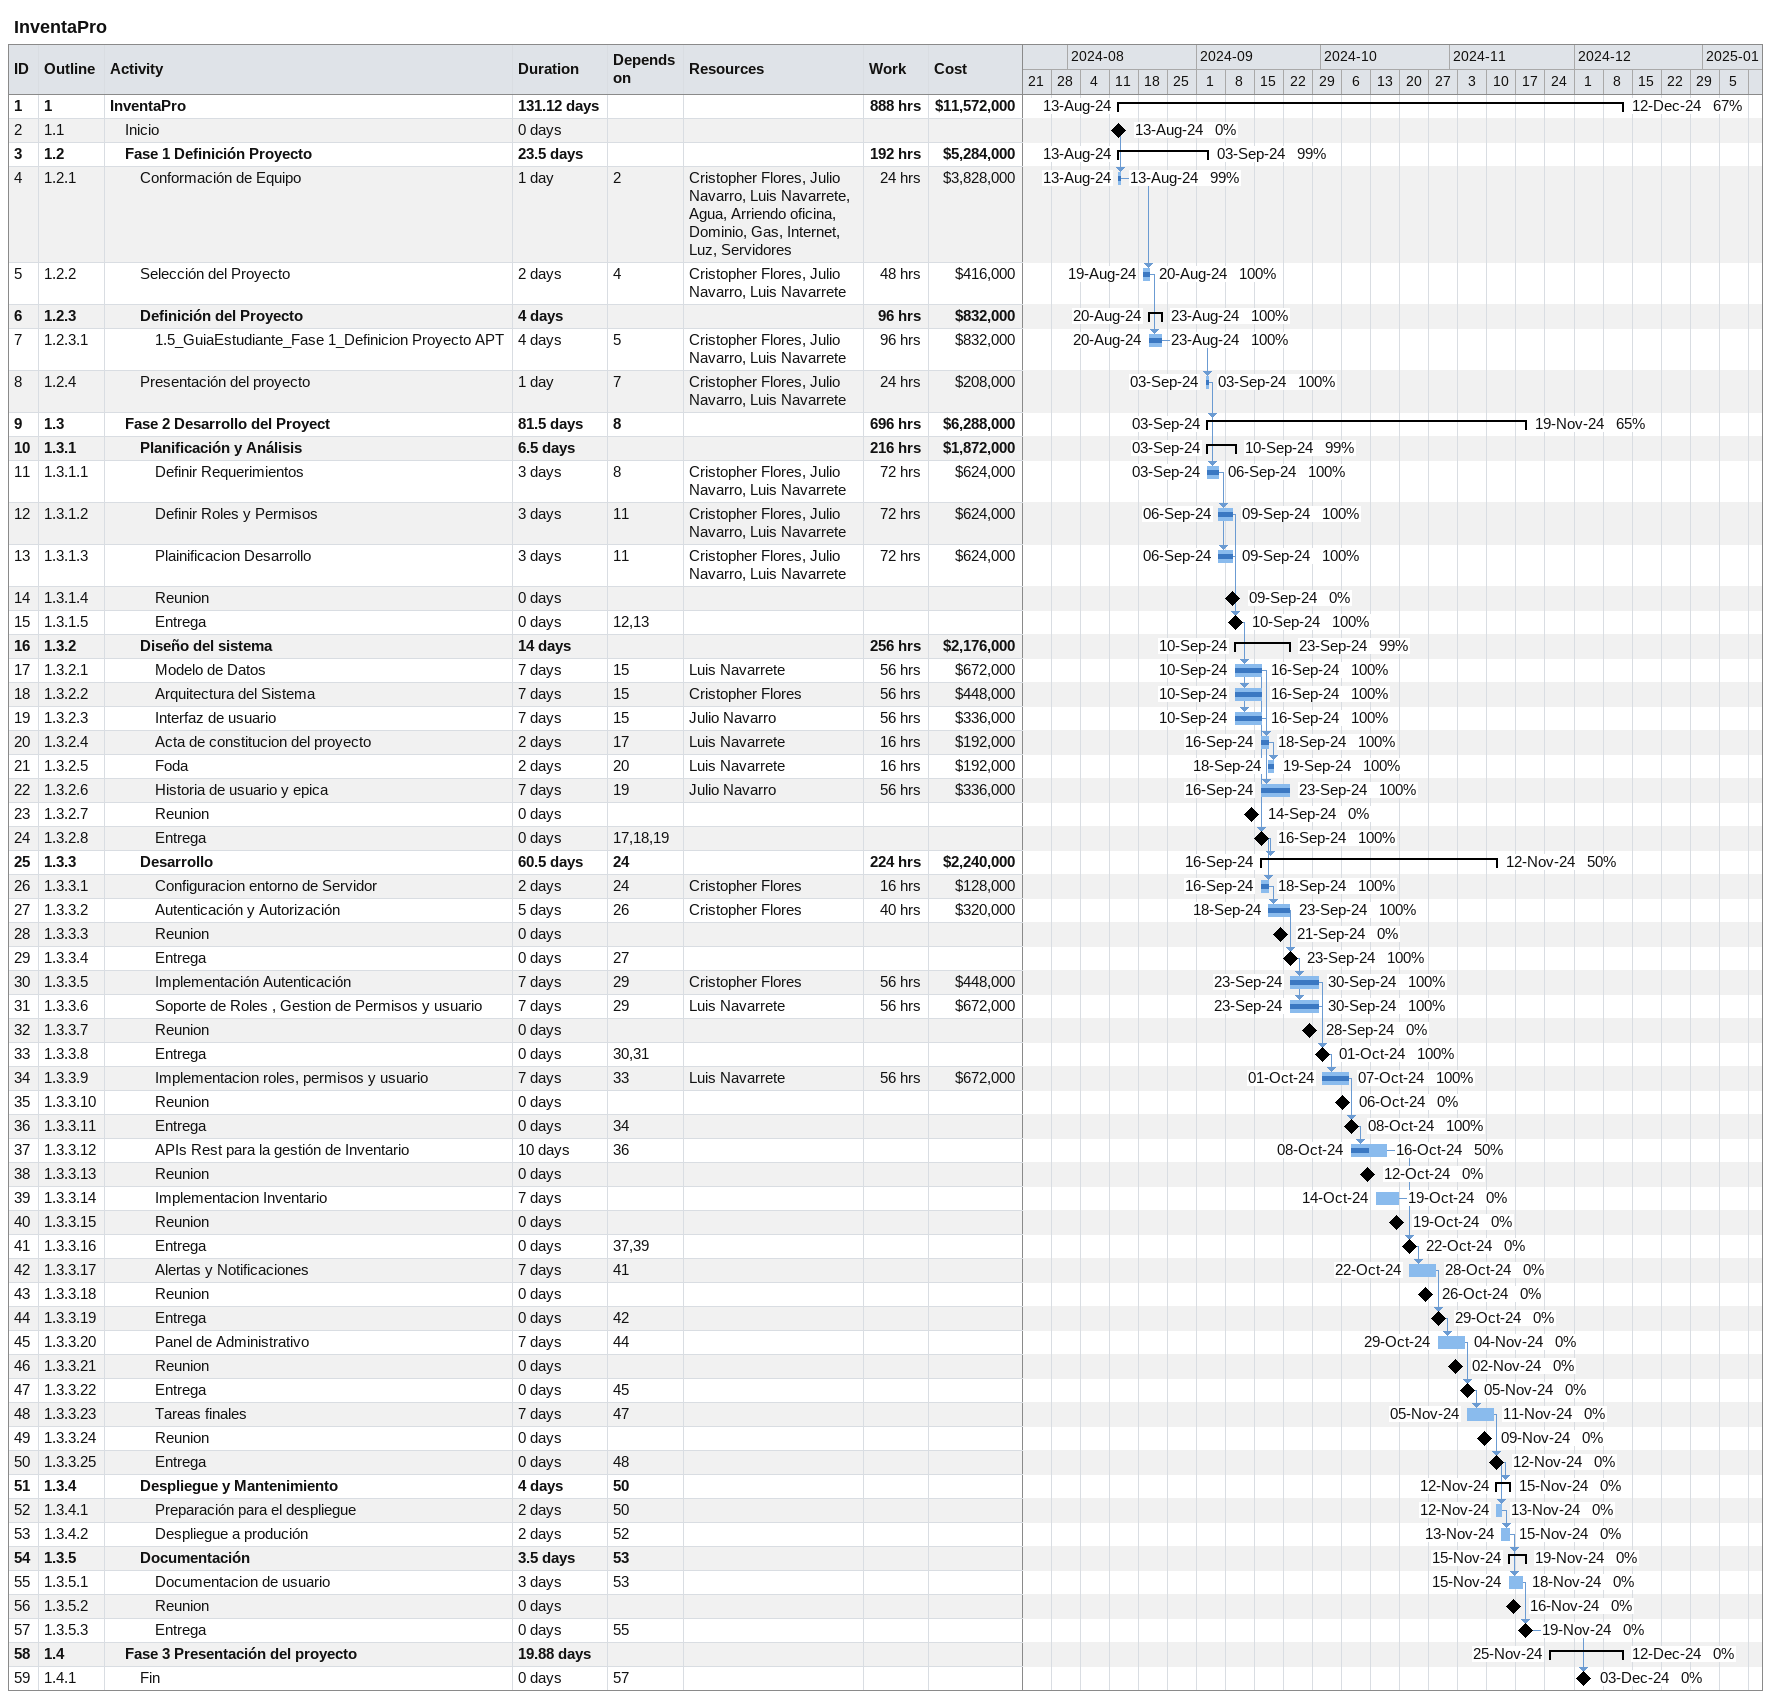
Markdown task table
InventaPro

| ID | WBS | Task | Duration | Start | Finish | Predecessors | Resources | % complete | Work (h) | Cost ($) |
|---|---|---|---|---|---|---|---|---|---|---|
| 1 | 1 | **InventaPro** | 131.12d | 2024-08-13 | 2024-12-12 |  |  | 67 | 888 | 11572000 |
| 2 | 1.1 | Inicio | 0d | 2024-08-13 | 2024-08-13 |  |  | 0 |  |  |
| 3 | 1.2 | **Fase 1 Definición Proyecto** | 23.5d | 2024-08-13 | 2024-09-03 |  |  | 99 | 192 | 5284000 |
| 4 | 1.2.1 | Conformación de Equipo | 1d | 2024-08-13 | 2024-08-13 | 2 | Cristopher Flores, Julio Navarro, Luis Navarrete, Agua, Arriendo oficina, Dominio, Gas, Internet, Luz, Servidores | 99 | 24 | 3828000 |
| 5 | 1.2.2 | Selección del Proyecto | 2d | 2024-08-19 | 2024-08-20 | 4 | Cristopher Flores, Julio Navarro, Luis Navarrete | 100 | 48 | 416000 |
| 6 | 1.2.3 | **Definición del Proyecto** | 4d | 2024-08-20 | 2024-08-23 |  |  | 100 | 96 | 832000 |
| 7 | 1.2.3.1 | 1.5_GuiaEstudiante_Fase 1_Definicion Proyecto APT | 4d | 2024-08-20 | 2024-08-23 | 5 | Cristopher Flores, Julio Navarro, Luis Navarrete | 100 | 96 | 832000 |
| 8 | 1.2.4 | Presentación del proyecto | 1d | 2024-09-03 | 2024-09-03 | 7 | Cristopher Flores, Julio Navarro, Luis Navarrete | 100 | 24 | 208000 |
| 9 | 1.3 | **Fase 2 Desarrollo del Proyect** | 81.5d | 2024-09-03 | 2024-11-19 | 8 |  | 65 | 696 | 6288000 |
| 10 | 1.3.1 | **Planificación y Análisis** | 6.5d | 2024-09-03 | 2024-09-10 |  |  | 99 | 216 | 1872000 |
| 11 | 1.3.1.1 | Definir Requerimientos | 3d | 2024-09-03 | 2024-09-06 | 8 | Cristopher Flores, Julio Navarro, Luis Navarrete | 100 | 72 | 624000 |
| 12 | 1.3.1.2 | Definir Roles y Permisos | 3d | 2024-09-06 | 2024-09-09 | 11 | Cristopher Flores, Julio Navarro, Luis Navarrete | 100 | 72 | 624000 |
| 13 | 1.3.1.3 | Plainificacion Desarrollo | 3d | 2024-09-06 | 2024-09-09 | 11 | Cristopher Flores, Julio Navarro, Luis Navarrete | 100 | 72 | 624000 |
| 14 | 1.3.1.4 | Reunion | 0d | 2024-09-09 | 2024-09-09 |  |  | 0 |  |  |
| 15 | 1.3.1.5 | Entrega | 0d | 2024-09-10 | 2024-09-10 | 12, 13 |  | 100 |  |  |
| 16 | 1.3.2 | **Diseño del sistema** | 14d | 2024-09-10 | 2024-09-23 |  |  | 99 | 256 | 2176000 |
| 17 | 1.3.2.1 | Modelo de Datos | 7d | 2024-09-10 | 2024-09-16 | 15 | Luis Navarrete | 100 | 56 | 672000 |
| 18 | 1.3.2.2 | Arquitectura del Sistema | 7d | 2024-09-10 | 2024-09-16 | 15 | Cristopher Flores | 100 | 56 | 448000 |
| 19 | 1.3.2.3 | Interfaz de usuario | 7d | 2024-09-10 | 2024-09-16 | 15 | Julio Navarro | 100 | 56 | 336000 |
| 20 | 1.3.2.4 | Acta de constitucion del proyecto | 2d | 2024-09-16 | 2024-09-18 | 17 | Luis Navarrete | 100 | 16 | 192000 |
| 21 | 1.3.2.5 | Foda | 2d | 2024-09-18 | 2024-09-19 | 20 | Luis Navarrete | 100 | 16 | 192000 |
| 22 | 1.3.2.6 | Historia de usuario y epica | 7d | 2024-09-16 | 2024-09-23 | 19 | Julio Navarro | 100 | 56 | 336000 |
| 23 | 1.3.2.7 | Reunion | 0d | 2024-09-14 | 2024-09-14 |  |  | 0 |  |  |
| 24 | 1.3.2.8 | Entrega | 0d | 2024-09-16 | 2024-09-16 | 17, 18, 19 |  | 100 |  |  |
| 25 | 1.3.3 | **Desarrollo** | 60.5d | 2024-09-16 | 2024-11-12 | 24 |  | 50 | 224 | 2240000 |
| 26 | 1.3.3.1 | Configuracion entorno de Servidor | 2d | 2024-09-16 | 2024-09-18 | 24 | Cristopher Flores | 100 | 16 | 128000 |
| 27 | 1.3.3.2 | Autenticación y Autorización | 5d | 2024-09-18 | 2024-09-23 | 26 | Cristopher Flores | 100 | 40 | 320000 |
| 28 | 1.3.3.3 | Reunion | 0d | 2024-09-21 | 2024-09-21 |  |  | 0 |  |  |
| 29 | 1.3.3.4 | Entrega | 0d | 2024-09-23 | 2024-09-23 | 27 |  | 100 |  |  |
| 30 | 1.3.3.5 | Implementación Autenticación | 7d | 2024-09-23 | 2024-09-30 | 29 | Cristopher Flores | 100 | 56 | 448000 |
| 31 | 1.3.3.6 | Soporte de Roles , Gestion de Permisos y usuario | 7d | 2024-09-23 | 2024-09-30 | 29 | Luis Navarrete | 100 | 56 | 672000 |
| 32 | 1.3.3.7 | Reunion | 0d | 2024-09-28 | 2024-09-28 |  |  | 0 |  |  |
| 33 | 1.3.3.8 | Entrega | 0d | 2024-10-01 | 2024-10-01 | 30, 31 |  | 100 |  |  |
| 34 | 1.3.3.9 | Implementacion roles, permisos y usuario | 7d | 2024-10-01 | 2024-10-07 | 33 | Luis Navarrete | 100 | 56 | 672000 |
| 35 | 1.3.3.10 | Reunion | 0d | 2024-10-06 | 2024-10-06 |  |  | 0 |  |  |
| 36 | 1.3.3.11 | Entrega | 0d | 2024-10-08 | 2024-10-08 | 34 |  | 100 |  |  |
| 37 | 1.3.3.12 | APIs Rest para la gestión de Inventario | 10d | 2024-10-08 | 2024-10-16 | 36 |  | 50 |  |  |
| 38 | 1.3.3.13 | Reunion | 0d | 2024-10-12 | 2024-10-12 |  |  | 0 |  |  |
| 39 | 1.3.3.14 | Implementacion Inventario | 7d | 2024-10-14 | 2024-10-19 |  |  | 0 |  |  |
| 40 | 1.3.3.15 | Reunion | 0d | 2024-10-19 | 2024-10-19 |  |  | 0 |  |  |
| 41 | 1.3.3.16 | Entrega | 0d | 2024-10-22 | 2024-10-22 | 37, 39 |  | 0 |  |  |
| 42 | 1.3.3.17 | Alertas y Notificaciones | 7d | 2024-10-22 | 2024-10-28 | 41 |  | 0 |  |  |
| 43 | 1.3.3.18 | Reunion | 0d | 2024-10-26 | 2024-10-26 |  |  | 0 |  |  |
| 44 | 1.3.3.19 | Entrega | 0d | 2024-10-29 | 2024-10-29 | 42 |  | 0 |  |  |
| 45 | 1.3.3.20 | Panel de Administrativo | 7d | 2024-10-29 | 2024-11-04 | 44 |  | 0 |  |  |
| 46 | 1.3.3.21 | Reunion | 0d | 2024-11-02 | 2024-11-02 |  |  | 0 |  |  |
| 47 | 1.3.3.22 | Entrega | 0d | 2024-11-05 | 2024-11-05 | 45 |  | 0 |  |  |
| 48 | 1.3.3.23 | Tareas finales | 7d | 2024-11-05 | 2024-11-11 | 47 |  | 0 |  |  |
| 49 | 1.3.3.24 | Reunion | 0d | 2024-11-09 | 2024-11-09 |  |  | 0 |  |  |
| 50 | 1.3.3.25 | Entrega | 0d | 2024-11-12 | 2024-11-12 | 48 |  | 0 |  |  |
| 51 | 1.3.4 | **Despliegue y Mantenimiento** | 4d | 2024-11-12 | 2024-11-15 | 50 |  | 0 |  |  |
| 52 | 1.3.4.1 | Preparación para el despliegue | 2d | 2024-11-12 | 2024-11-13 | 50 |  | 0 |  |  |
| 53 | 1.3.4.2 | Despliegue a produción | 2d | 2024-11-13 | 2024-11-15 | 52 |  | 0 |  |  |
| 54 | 1.3.5 | **Documentación** | 3.5d | 2024-11-15 | 2024-11-19 | 53 |  | 0 |  |  |
| 55 | 1.3.5.1 | Documentacion de usuario | 3d | 2024-11-15 | 2024-11-18 | 53 |  | 0 |  |  |
| 56 | 1.3.5.2 | Reunion | 0d | 2024-11-16 | 2024-11-16 |  |  | 0 |  |  |
| 57 | 1.3.5.3 | Entrega | 0d | 2024-11-19 | 2024-11-19 | 55 |  | 0 |  |  |
| 58 | 1.4 | **Fase 3 Presentación del proyecto** | 19.88d | 2024-11-25 | 2024-12-12 |  |  | 0 |  |  |
| 59 | 1.4.1 | Fin | 0d | 2024-12-03 | 2024-12-03 | 57 |  | 0 |  |  |
